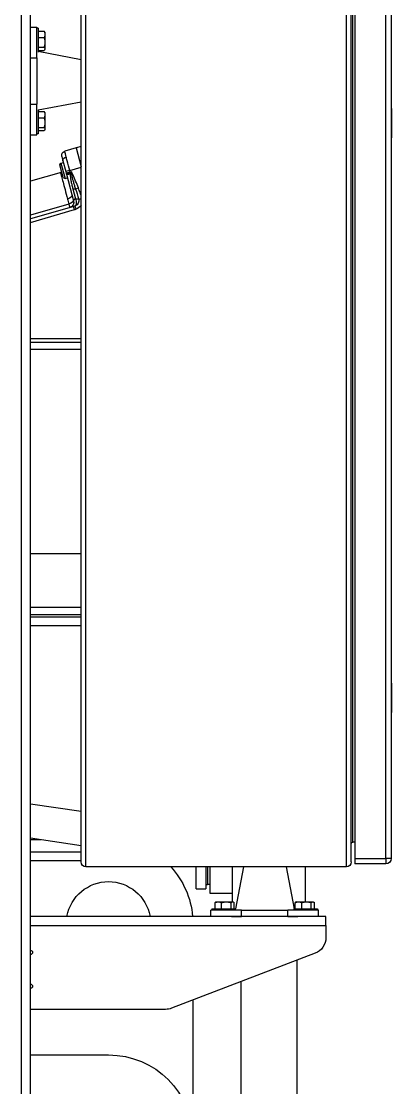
# Model space of a CAD drawing. Header units: inches. Extents: x -883 to 808, y -248 to 1051.
# Drawn here: x -393.43 to -382.46, y -141.65 to -110.1 of the extents above; entities that cross this region are included whole.
import ezdxf

# ---------------------------------------------------------------- set-up
doc = ezdxf.new("R2010")
doc.units = ezdxf.units.IN
doc.header["$MEASUREMENT"] = 0
doc.layers.get('0').update_dxf_attribs({"linetype": 'CONTINUOUS'})
doc.layers.add('EQUIPMENT - COMPRESSORS', color=41, linetype='CONTINUOUS')

# ---------------------------------------------------------------- blocks, each defined once
blk = doc.blocks.new('A$C084a53c6')
for p, q in [((1.342, 42.764), (1.342, 69.764)), ((9.052, 42.764), (9.052, 69.764)), ((0.017, 69.519), (0.017, 43.009)), ((0.174, 43.009), (0.174, 69.519)), ((1.089, 69.519), (1.089, 43.009)), ((1.197, 42.909), (1.197, 69.619)), ((9.197, 42.909), (9.197, 69.619)), ((1.152, 43.496), (1.152, 69.032)), ((10.696, 23.951), (10.696, 68.201)), ((10.965, 68.201), (10.965, 23.951)), ((10.471, 67.577), (10.471, 66.866)), ((10.471, 67.577), (10.51, 67.577)), ((10.51, 66.702), (10.51, 67.608)), ((10.696, 67.608), (10.51, 67.608)), ((10.267, 67.452), (10.276, 67.467)), ((10.267, 67.452), (10.267, 67.391)), ((10.267, 67.391), (10.267, 67.155)), ((10.471, 67.486), (10.29, 67.486)), ((10.471, 67.297), (10.29, 67.297)), ((9.197, 66.639), (10.471, 66.882)), ((10.267, 67.155), (10.267, 66.966)), ((10.267, 66.966), (10.267, 66.952)), ((10.267, 66.952), (10.276, 66.937)), ((10.471, 67.013), (10.29, 67.013)), ((10.471, 66.918), (10.29, 66.918)), ((10.51, 66.702), (10.51, 65.327)), ((10.696, 66.702), (10.51, 66.702)), ((9.197, 65.389), (10.471, 65.147)), ((10.696, 65.327), (10.51, 65.327)), ((10.51, 64.421), (10.51, 65.327)), ((0, 65.197), (0.005, 65.202)), ((0, 64.332), (0, 65.197)), ((0.005, 64.327), (0.005, 65.202)), ((0.005, 65.202), (0.017, 65.202)), ((10.267, 65.077), (10.276, 65.092)), ((10.267, 65.077), (10.267, 65.016)), ((10.267, 65.016), (10.267, 64.78)), ((10.471, 65.111), (10.29, 65.111)), ((10.471, 65.163), (10.471, 64.452)), ((10.267, 64.78), (10.267, 64.591)), ((10.471, 64.922), (10.29, 64.922)), ((10.267, 64.591), (10.267, 64.577)), ((10.267, 64.577), (10.276, 64.562)), ((10.471, 64.638), (10.29, 64.638)), ((10.471, 64.543), (10.29, 64.543)), ((10.471, 64.452), (10.51, 64.452)), ((10.696, 64.421), (10.51, 64.421)), ((0, 64.332), (0.005, 64.327)), ((0.005, 64.327), (0.017, 64.327)), ((9.197, 64.071), (9.346, 64.031)), ((9.346, 64.031), (9.197, 63.476)), ((9.346, 64.031), (9.681, 63.932)), ((9.767, 63.779), (9.732, 63.647)), ((9.528, 63.362), (9.197, 63.46)), ((9.732, 63.647), (9.647, 63.33)), ((9.794, 63.585), (9.672, 63.129)), ((9.794, 63.585), (9.721, 63.605)), ((9.723, 63.159), (9.824, 63.534)), ((9.824, 63.534), (9.794, 63.585)), ((9.627, 63.257), (9.416, 62.47)), ((9.483, 63.327), (9.517, 63.319)), ((9.513, 63.172), (9.513, 63.172)), ((9.517, 63.319), (9.528, 63.362)), ((9.517, 63.319), (9.635, 63.287)), ((9.528, 63.362), (9.647, 63.33)), ((9.672, 63.129), (9.598, 63.149)), ((9.627, 63.257), (9.631, 63.272)), ((9.631, 63.272), (9.635, 63.287)), ((9.647, 63.33), (9.635, 63.287)), ((9.723, 63.159), (9.672, 63.129)), ((9.788, 63.305), (10.696, 63.044)), ((9.439, 62.818), (9.361, 62.527)), ((10.696, 61.831), (9.389, 62.206)), ((9.414, 62.302), (9.414, 62.302)), ((9.414, 62.302), (10.696, 61.934)), ((9.556, 62.373), (10.696, 62.047)), ((9.197, 58.381), (10.696, 58.381)), ((10.696, 58.283), (9.197, 58.283)), ((10.696, 58.08), (9.197, 58.08)), ((9.197, 52.029), (10.696, 52.029)), ((9.197, 50.44), (10.696, 50.44)), ((10.696, 50.226), (9.197, 50.226)), ((9.197, 50.148), (10.696, 50.148)), ((10.696, 49.906), (9.197, 49.906)), ((0, 48.197), (0.005, 48.202)), ((0, 47.332), (0, 48.197)), ((0.005, 47.327), (0.005, 48.202)), ((0.005, 48.202), (0.017, 48.202)), ((0, 47.332), (0.005, 47.327)), ((0.005, 47.327), (0.017, 47.327)), ((10.696, 44.633), (9.197, 44.411)), ((10.696, 43.623), (9.197, 43.4)), ((10.696, 43.577), (10.389, 43.577)), ((10.696, 43.577), (10.389, 43.577)), ((1.089, 43.496), (1.152, 43.496)), ((0.017, 43.009), (0.174, 43.009)), ((0.174, 43.009), (0.174, 42.852)), ((1.089, 43.009), (0.174, 43.009)), ((1.089, 43.009), (1.089, 42.852)), ((10.696, 43.207), (9.197, 43.207)), ((10.696, 42.957), (9.197, 42.957)), ((0.174, 42.852), (1.089, 42.852)), ((1.342, 42.764), (9.052, 42.764)), ((2.554, 41.73), (2.554, 42.764)), ((3.128, 42.764), (2.892, 41.527)), ((4.391, 42.764), (4.627, 41.527)), ((4.714, 41.73), (4.714, 42.764)), ((5.384, 42.764), (5.384, 41.987)), ((5.454, 42.764), (5.454, 42.245)), ((5.507, 42.764), (5.507, 42.118)), ((5.787, 42.118), (5.787, 42.764)), ((5.384, 41.987), (4.714, 41.987)), ((5.384, 42.247), (5.454, 42.245)), ((5.507, 42.245), (5.454, 42.245)), ((5.787, 42.118), (5.507, 42.118)), ((2.289, 41.527), (2.289, 41.708)), ((2.322, 41.73), (2.309, 41.722)), ((2.335, 41.73), (2.322, 41.73)), ((2.522, 41.73), (2.335, 41.73)), ((2.38, 41.527), (2.38, 41.708)), ((2.759, 41.73), (2.522, 41.73)), ((2.663, 41.527), (2.663, 41.708)), ((2.822, 41.73), (2.759, 41.73)), ((2.822, 41.73), (2.835, 41.722)), ((2.855, 41.527), (2.855, 41.708)), ((4.664, 41.527), (4.664, 41.708)), ((4.697, 41.73), (4.683, 41.722)), ((4.71, 41.73), (4.697, 41.73)), ((4.897, 41.73), (4.71, 41.73)), ((4.756, 41.527), (4.756, 41.708)), ((5.134, 41.73), (4.897, 41.73)), ((5.038, 41.527), (5.038, 41.708)), ((5.197, 41.73), (5.134, 41.73)), ((5.197, 41.73), (5.211, 41.722)), ((5.23, 41.527), (5.23, 41.708)), ((2.166, 41.488), (3.072, 41.488)), ((2.166, 41.3), (2.166, 41.488)), ((2.908, 41.527), (2.197, 41.527)), ((2.197, 41.527), (2.197, 41.488)), ((4.447, 41.488), (3.072, 41.488)), ((3.072, 41.3), (3.072, 41.488)), ((4.447, 41.3), (4.447, 41.488)), ((4.447, 41.488), (5.353, 41.488)), ((5.322, 41.527), (4.611, 41.527)), ((5.322, 41.527), (5.322, 41.488)), ((5.353, 41.3), (5.353, 41.488)), ((1.946, 41.03), (1.946, 41.299)), ((1.946, 41.299), (10.696, 41.299)), ((10.696, 41.03), (1.946, 41.03)), ((1.946, 41.03), (1.946, 40.674)), ((1.947, 41.299), (1.947, 41.3)), ((1.947, 41.3), (2.774, 41.3)), ((3.072, 41.3), (2.774, 41.3)), ((3.072, 41.3), (4.447, 41.3)), ((4.745, 41.3), (4.447, 41.3)), ((4.745, 41.3), (10.696, 41.3)), ((2.268, 40.207), (6.518, 38.582)), ((2.804, 40.002), (2.804, 33.526)), ((4.464, 39.367), (4.464, 33.526)), ((5.884, 38.824), (5.884, 34.702)), ((5.884, 38.824), (5.884, 34.702)), ((6.696, 38.549), (10.696, 38.549)), ((10.696, 37.202), (8.384, 37.202)), ((10.696, 37.202), (8.384, 37.202))]:
    blk.add_line(p, q)
for centre, radius, start, end in [((9.645, 63.811), 0.126, 345, 73.5), ((1.152, 43.451), 0.045, 0, 90), ((0.174, 43.009), 0.157, 180, 270), ((1.342, 42.909), 0.145, 180, 270), ((9.052, 42.909), 0.145, 270, 0), ((8.384, 41.077), 2.5, 137.5458, 174.8709), ((8.384, 41.077), 2.5, 137.5458, 174.8709), ((8.384, 41.077), 1.25, 10.2999, 169.7001), ((8.384, 41.077), 1.25, 10.2999, 169.7001), ((2.446, 40.674), 0.5, 180, 249.0755), ((10.696, 40.232), 0.0625, 90, 270), ((10.697, 40.233), 0.0625, 161.0276, 269.5416), ((10.696, 39.232), 0.0625, 90, 270), ((10.697, 39.233), 0.0625, 161.0276, 269.5416), ((6.696, 39.049), 0.5, 249.0755, 270), ((8.384, 34.702), 2.5, 90, 180), ((8.384, 34.702), 2.5, 90, 180)]:
    blk.add_arc(centre, radius, start, end)
for centre, major_axis, ratio, start_param, end_param in [((9.61, 63.68), (0.122, -0.033), 0.707107, 0, 1.533781), ((9.444, 63.254), (0.0853, -0.0492), 0.00676, 1.194801, 1.545504), ((9.46, 63.285), (0.0889, -0.0423), 0.004749, 1.376455, 1.545051), ((9.528, 63.207), (0.153, 0.063), 0.294214, 1.53465, 1.802855), ((9.507, 63.264), (0.158, 0.049), 0.128448, 1.521552, 1.716805), ((9.514, 63.319), (-0.062, -0.233), 0.013378, 1.436778, 1.441232), ((9.514, 63.319), (0.063, 0.236), 0.013509, 4.581501, 4.712319), ((9.51, 63.305), (0.122, -0.033), 0.130526, 4.738795, 6.283185), ((9.506, 63.29), (0.122, -0.033), 0.258819, 4.86214, 6.283185), ((9.846, 63.435), (0.16, -0.043), 0.98767, 4.422637, 4.691053), ((9.403, 62.391), (0.253, 0.961), 0.166289, 1.156132, 1.484481), ((9.273, 62.849), (0.0918, -0.0354), 0.002783, 0.374105, 1.544765), ((9.503, 62.761), (-0.16, 0.043), 0.258819, 5.189776, 5.895195), ((9.171, 62.542), (0.0947, -0.0269), 0.000405, 0.057607, 1.297167), ((9.424, 62.471), (-0.043, -0.159), 0.999657, 4.696907, 6.223397), ((9.425, 62.47), (-0.16, 0.043), 0.258819, 5.189776, 6.223544), ((9.425, 62.47), (-0.046, -0.159), 0.475242, 4.488699, 6.189741), ((9.576, 62.427), (-0.046, -0.159), 0.999907, 4.726193, 6.283185), ((9.576, 62.427), (-0.16, 0.043), 0.994325, 0, 1.550657), ((9.581, 62.447), (-0.16, 0.043), 0.470087, 0, 1.539489), ((9.625, 62.608), (-0.16, 0.043), 0.554651, 0, 1.539336), ((9.341, 61.55), (-0.466, -1.749), 0.002388, 4.124443, 4.223007), ((9.427, 62.47), (-0.068, -0.254), 0.999657, 5.481988, 6.223397), ((9.341, 62.221), (0.0311, 0.0934), 0.02613, 4.713954, 6.200966), ((9.386, 62.207), (0.0271, 0.0946), 0.026173, 4.712846, 6.283185), ((9.586, 62.465), (-0.056, -0.197), 0.021139, 5.201977, 6.176513), ((9.581, 62.466), (-0.051, -0.198), 0.018497, 6.175987, 6.282708)]:
    blk.add_ellipse(centre, major_axis=major_axis, ratio=ratio, start_param=start_param, end_param=end_param)
for points, weights in [([(10.29, 67.486), (10.267, 67.435), (10.267, 67.391)], [1.01001874936, 1.04314139574, 1]), ([(10.267, 67.391), (10.267, 67.348), (10.29, 67.297)], [1, 1.04314139574, 1.01001874936]), ([(10.29, 67.297), (10.267, 67.221), (10.267, 67.155)], [1.01001874936, 1.04314139574, 1]), ([(10.276, 67.467), (10.281, 67.476), (10.29, 67.486)], [1.0241543212, 1.02250761129, 1.01001874936]), ([(10.267, 67.155), (10.267, 67.089), (10.29, 67.013)], [1, 1.04314139574, 1.01001874936]), ([(10.29, 67.013), (10.267, 66.988), (10.267, 66.966)], [1.01001874936, 1.04314139574, 1]), ([(10.267, 66.966), (10.267, 66.944), (10.29, 66.918)], [1, 1.04314139574, 1.01001874936]), ([(10.29, 65.111), (10.267, 65.06), (10.267, 65.016)], [1.01001874936, 1.04314139574, 1]), ([(10.267, 65.016), (10.267, 64.973), (10.29, 64.922)], [1, 1.04314139574, 1.01001874936]), ([(10.276, 65.092), (10.281, 65.101), (10.29, 65.111)], [1.0241543212, 1.02250761129, 1.01001874936]), ([(10.29, 64.922), (10.267, 64.846), (10.267, 64.78)], [1.01001874936, 1.04314139574, 1]), ([(10.267, 64.78), (10.267, 64.714), (10.29, 64.638)], [1, 1.04314139574, 1.01001874936]), ([(10.29, 64.638), (10.267, 64.613), (10.267, 64.591)], [1.01001874936, 1.04314139574, 1]), ([(10.267, 64.591), (10.267, 64.569), (10.29, 64.543)], [1, 1.04314139574, 1.01001874936]), ([(2.335, 41.73), (2.314, 41.73), (2.289, 41.708)], [1, 1.04314139574, 1.01001874936]), ([(2.38, 41.708), (2.356, 41.73), (2.335, 41.73)], [1.01001874936, 1.04314139574, 1]), ([(2.522, 41.73), (2.456, 41.73), (2.38, 41.708)], [1, 1.04314139574, 1.01001874936]), ([(2.663, 41.708), (2.587, 41.73), (2.522, 41.73)], [1.01001874936, 1.04314139574, 1]), ([(2.759, 41.73), (2.714, 41.73), (2.663, 41.708)], [1, 1.04314139574, 1.01001874936]), ([(2.855, 41.708), (2.803, 41.73), (2.759, 41.73)], [1.01001874936, 1.04314139574, 1]), ([(2.835, 41.722), (2.845, 41.717), (2.855, 41.708)], [1.02434826489, 1.02350559826, 1.01001874936]), ([(4.71, 41.73), (4.689, 41.73), (4.664, 41.708)], [1, 1.04314139574, 1.01001874936]), ([(4.756, 41.708), (4.731, 41.73), (4.71, 41.73)], [1.01001874936, 1.04314139574, 1]), ([(4.897, 41.73), (4.831, 41.73), (4.756, 41.708)], [1, 1.04314139574, 1.01001874936]), ([(5.038, 41.708), (4.963, 41.73), (4.897, 41.73)], [1.01001874936, 1.04314139574, 1]), ([(5.134, 41.73), (5.09, 41.73), (5.038, 41.708)], [1, 1.04314139574, 1.01001874936]), ([(5.23, 41.708), (5.179, 41.73), (5.134, 41.73)], [1.01001874936, 1.04314139574, 1]), ([(5.211, 41.722), (5.22, 41.717), (5.23, 41.708)], [1.02432991309, 1.02336910245, 1.01001874936])]:
    blk.add_rational_spline(points, weights, degree=2)
for points, knots in [([(9.528, 63.362), (9.555, 63.458), (9.582, 63.559), (9.606, 63.646), (9.618, 63.69), (9.628, 63.73), (9.638, 63.765)], [5.4981298, 5.4981298, 5.4981298, 5.4981298, 6.0178988, 6.0178988, 6.0178988, 6.2831853, 6.2831853, 6.2831853, 6.2831853]), ([(9.638, 63.765), (9.656, 63.833), (9.67, 63.886), (9.677, 63.912), (9.68, 63.925), (9.681, 63.932), (9.681, 63.932)], [0, 0, 0, 0, 0.519769, 0.519769, 0.519769, 0.7850555, 0.7850555, 0.7850555, 0.7850555]), ([(9.276, 62.849), (9.302, 62.917), (9.329, 62.985), (9.37, 63.087), (9.384, 63.121), (9.406, 63.171), (9.413, 63.188), (9.429, 63.221), (9.437, 63.237), (9.446, 63.253)], [0, 0, 0, 0, 0.00556864, 0.00556864, 0.00835296, 0.00835296, 0.00974511, 0.00974511, 0.01113727, 0.01113727, 0.01113727, 0.01113727]), ([(9.475, 63.236), (9.473, 63.22), (9.47, 63.205), (9.467, 63.189), (9.467, 63.187), (9.466, 63.185), (9.466, 63.183), (9.463, 63.168), (9.46, 63.153), (9.456, 63.138), (9.455, 63.135), (9.455, 63.132), (9.454, 63.13), (9.449, 63.112), (9.445, 63.094), (9.44, 63.077), (9.436, 63.062), (9.432, 63.048), (9.428, 63.033), (9.427, 63.03), (9.426, 63.027), (9.425, 63.025), (9.416, 62.991), (9.405, 62.958), (9.395, 62.925), (9.383, 62.889), (9.371, 62.853), (9.359, 62.817)], [0, 0, 0, 0, 0.00122412, 0.00122412, 0.00122412, 0.00139408, 0.00139408, 0.00139408, 0.00255723, 0.00255723, 0.00255723, 0.00278816, 0.00278816, 0.00278816, 0.00418225, 0.00418225, 0.00418225, 0.00535258, 0.00535258, 0.00535258, 0.00557633, 0.00557633, 0.00557633, 0.00823427, 0.00823427, 0.00823427, 0.01115265, 0.01115265, 0.01115265, 0.01115265]), ([(9.516, 63.254), (9.516, 63.237), (9.516, 63.22), (9.515, 63.203), (9.515, 63.202), (9.515, 63.2), (9.515, 63.199), (9.514, 63.182), (9.512, 63.166), (9.51, 63.15), (9.51, 63.148), (9.51, 63.146), (9.509, 63.144), (9.505, 63.109), (9.499, 63.074), (9.492, 63.04), (9.492, 63.038), (9.491, 63.036), (9.491, 63.035), (9.484, 62.999), (9.476, 62.964), (9.467, 62.929), (9.467, 62.928), (9.467, 62.927), (9.467, 62.926), (9.458, 62.89), (9.449, 62.854), (9.439, 62.818)], [0, 0, 0, 0, 0.0013499, 0.0013499, 0.0013499, 0.00147228, 0.00147228, 0.00147228, 0.00278254, 0.00278254, 0.00278254, 0.00294456, 0.00294456, 0.00294456, 0.00573916, 0.00573916, 0.00573916, 0.00588913, 0.00588913, 0.00588913, 0.00875131, 0.00875131, 0.00875131, 0.00883369, 0.00883369, 0.00883369, 0.01177825, 0.01177825, 0.01177825, 0.01177825]), ([(9.463, 63.284), (9.469, 63.298), (9.476, 63.313), (9.483, 63.327), (9.483, 63.327), (9.483, 63.327), (9.483, 63.327)], [0, 0, 0, 0, 0.001197321, 0.001197321, 0.001197321, 0.001215046, 0.001215046, 0.001215046, 0.001215046]), ([(9.8, 63.278), (9.795, 63.259), (9.787, 63.228), (9.775, 63.186), (9.763, 63.143), (9.749, 63.088), (9.731, 63.023), (9.713, 62.959), (9.693, 62.883), (9.67, 62.799), (9.648, 62.715), (9.623, 62.621), (9.596, 62.521)], [5.4577761, 5.4577761, 5.4577761, 5.4577761, 5.6641284, 5.6641284, 5.6641284, 5.8704807, 5.8704807, 5.8704807, 6.076833, 6.076833, 6.076833, 6.2831853, 6.2831853, 6.2831853, 6.2831853]), ([(9.788, 63.305), (9.793, 63.303), (9.797, 63.3), (9.8, 63.296), (9.802, 63.291), (9.803, 63.285), (9.8, 63.278)], [0, 0, 0, 0, 0.003615153, 0.003615153, 0.003615153, 0.007230305, 0.007230305, 0.007230305, 0.007230305]), ([(9.197, 62.62), (9.205, 62.647), (9.214, 62.674), (9.223, 62.701), (9.24, 62.752), (9.258, 62.802), (9.276, 62.849)], [1.7381407, 1.7381407, 1.7381407, 1.7381407, 1.8234189, 1.8234189, 1.8234189, 1.9858898, 1.9858898, 1.9858898, 1.9858898]), ([(9.361, 62.527), (9.37, 62.522), (9.379, 62.517), (9.386, 62.512), (9.393, 62.507), (9.399, 62.502), (9.404, 62.497), (9.409, 62.492), (9.413, 62.487), (9.415, 62.483), (9.417, 62.478), (9.417, 62.474), (9.417, 62.47)], [3.686318, 3.686318, 3.686318, 3.686318, 3.956147, 3.956147, 3.956147, 4.225976, 4.225976, 4.225976, 4.495805, 4.495805, 4.495805, 4.765634, 4.765634, 4.765634, 4.765634])]:
    blk.add_open_spline(points, degree=3, knots=knots)
for points in [[(9.446, 63.253), (9.452, 63.263), (9.458, 63.274), (9.463, 63.284)], [(9.478, 63.277), (9.476, 63.263), (9.476, 63.25), (9.475, 63.236)], [(9.483, 63.327), (9.481, 63.311), (9.479, 63.294), (9.478, 63.277)], [(9.483, 63.327), (9.492, 63.314), (9.5, 63.3), (9.508, 63.287)], [(9.508, 63.287), (9.51, 63.276), (9.513, 63.265), (9.516, 63.254)], [(9.765, 63.314), (9.773, 63.31), (9.781, 63.307), (9.788, 63.305)], [(9.417, 62.47), (9.416, 62.47), (9.416, 62.47), (9.416, 62.47)], [(9.389, 62.206), (9.374, 62.211), (9.359, 62.216), (9.344, 62.221)], [(9.372, 62.314), (9.386, 62.31), (9.4, 62.306), (9.414, 62.302)]]:
    blk.add_open_spline(points, degree=3)

msp = doc.modelspace()

# ---------------------------------------------------------------- block references
at = {"layer": 'EQUIPMENT - COMPRESSORS', "xscale": -1}
msp.add_blockref('A$C084a53c6', (-382.46019, -177.87785), dxfattribs=at)

doc.saveas('drawing.dxf')
